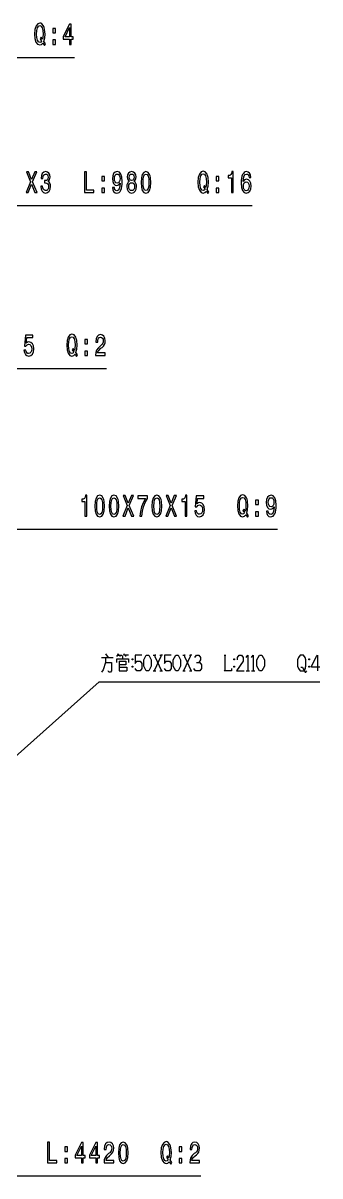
# Model space of a CAD drawing. Extents: x 0 to 1189, y 0 to 841.
# Drawn here: x 902.8 to 953, y 317.1 to 511.7 of the extents above; entities that cross this region are included whole.
import ezdxf

# ---------------------------------------------------------------- set-up
doc = ezdxf.new("R2010")
doc.units = 0

msp = doc.modelspace()

# ---------------------------------------------------------------- linework, layer by layer
at = {"color": 7, "lineweight": 25}
for points in [[(906.19, 508.27), (906.45, 507.87), (906.63, 508.14), (906.35, 508.56), (906.5, 509.14), (906.54, 509.8), (906.47, 510.59), (906.4, 510.9), (906.3, 511.17), (906.02, 511.52), (905.85, 511.62), (905.66, 511.65), (905.3, 511.52), (905.02, 511.17), (904.84, 510.59), (904.78, 509.8), (904.84, 509.02), (905.01, 508.44), (905.29, 508.08), (905.66, 507.96), (905.96, 508.04)], [(905.97, 508.59), (905.83, 508.43), (905.66, 508.38), (905.44, 508.47), (905.26, 508.75), (905.14, 509.19), (905.11, 509.8), (905.14, 510.41), (905.26, 510.86), (905.43, 511.14), (905.66, 511.23), (905.88, 511.14), (906.06, 510.86), (906.17, 510.41), (906.21, 509.8), (906.18, 509.28), (906.11, 508.92), (905.89, 509.26), (905.71, 509.01)], [(907.84, 510.01), (908.31, 510.01), (908.31, 510.76), (907.84, 510.76)], [(910.68, 508.05), (910.98, 508.05), (910.98, 508.92), (911.32, 508.92), (911.32, 509.33), (910.98, 509.33), (910.98, 511.48), (910.67, 511.48), (909.63, 509.37), (909.63, 508.92), (910.68, 508.92)], [(909.92, 509.33), (910.68, 510.89), (910.68, 509.33)], [(907.84, 508.05), (908.31, 508.05), (908.31, 508.81), (907.84, 508.81)], [(903.36, 483.05), (903.72, 483.05), (904.27, 484.47), (904.82, 483.05), (905.19, 483.05), (904.44, 484.86), (905.15, 486.56), (904.8, 486.56), (904.28, 485.26), (903.76, 486.56), (903.4, 486.56), (904.11, 484.85)], [(905.82, 484.15), (905.82, 484.12), (905.88, 483.63), (906.04, 483.27), (906.29, 483.04), (906.63, 482.95), (906.98, 483.04), (907.25, 483.26), (907.42, 483.61), (907.48, 484.07), (907.46, 484.37), (907.38, 484.61), (907.26, 484.79), (907.09, 484.93), (907.32, 485.2), (907.39, 485.64), (907.34, 486.03), (907.2, 486.33), (906.96, 486.51), (906.63, 486.58), (906.32, 486.5), (906.08, 486.28), (905.93, 485.92), (905.88, 485.46), (905.88, 485.42), (906.18, 485.42), (906.21, 485.74), (906.3, 485.97), (906.44, 486.12), (906.64, 486.17), (906.82, 486.13), (906.95, 486.02), (907.03, 485.85), (907.06, 485.62), (907.03, 485.37), (906.95, 485.2), (906.8, 485.1), (906.61, 485.07), (906.48, 485.08), (906.48, 484.68), (906.64, 484.69), (906.86, 484.64), (907.02, 484.52), (907.12, 484.33), (907.15, 484.07), (907.11, 483.78), (907.01, 483.56), (906.86, 483.42), (906.65, 483.38), (906.43, 483.43), (906.27, 483.58), (906.17, 483.82), (906.14, 484.15)], [(913.23, 483.05), (914.76, 483.05), (914.76, 483.48), (913.55, 483.48), (913.55, 486.55), (913.23, 486.55)], [(917.93, 483.92), (917.99, 483.52), (918.13, 483.22), (918.37, 483.02), (918.67, 482.95), (918.88, 482.99), (919.06, 483.08), (919.21, 483.24), (919.34, 483.46), (919.45, 483.74), (919.52, 484.08), (919.57, 484.47), (919.58, 484.93), (919.53, 485.64), (919.36, 486.16), (919.09, 486.47), (918.72, 486.58), (918.39, 486.49), (918.13, 486.25), (917.97, 485.87), (917.91, 485.4), (917.97, 484.92), (918.13, 484.55), (918.37, 484.32), (918.67, 484.24), (919, 484.34), (919.24, 484.63), (919.19, 484.07), (919.08, 483.67), (918.91, 483.44), (918.68, 483.36), (918.5, 483.4), (918.37, 483.51), (918.28, 483.68), (918.25, 483.92)], [(920.75, 484.94), (920.57, 484.8), (920.45, 484.6), (920.38, 484.36), (920.35, 484.06), (920.41, 483.61), (920.56, 483.26), (920.82, 483.04), (921.17, 482.95), (921.52, 483.04), (921.78, 483.26), (921.93, 483.61), (921.99, 484.06), (921.96, 484.36), (921.89, 484.6), (921.77, 484.8), (921.6, 484.94), (921.73, 485.06), (921.83, 485.23), (921.89, 485.43), (921.91, 485.68), (921.85, 486.04), (921.71, 486.32), (921.48, 486.51), (921.17, 486.58), (920.86, 486.51), (920.63, 486.32), (920.48, 486.04), (920.43, 485.68), (920.45, 485.43), (920.51, 485.23)], [(922.76, 484.76), (922.81, 483.97), (922.97, 483.41), (923.23, 483.06), (923.59, 482.95), (923.94, 483.06), (924.2, 483.41), (924.35, 483.97), (924.41, 484.76), (924.35, 485.55), (924.29, 485.86), (924.2, 486.12), (923.94, 486.46), (923.59, 486.58), (923.23, 486.46), (922.97, 486.12), (922.81, 485.55)], [(933.78, 483.27), (934.04, 482.87), (934.22, 483.14), (933.94, 483.56), (934.08, 484.14), (934.13, 484.8), (934.06, 485.59), (933.98, 485.9), (933.89, 486.17), (933.6, 486.52), (933.43, 486.62), (933.24, 486.65), (932.88, 486.52), (932.6, 486.17), (932.42, 485.59), (932.36, 484.8), (932.42, 484.02), (932.6, 483.44), (932.88, 483.08), (933.24, 482.96), (933.54, 483.04)], [(938.01, 483.05), (938.32, 483.05), (938.32, 486.58), (938.09, 486.58), (938.03, 486.27), (937.91, 486.07), (937.72, 485.94), (937.46, 485.9), (937.46, 485.55), (938.01, 485.55)], [(941.31, 485.61), (941.25, 486.02), (941.09, 486.32), (940.86, 486.51), (940.56, 486.58), (940.36, 486.54), (940.18, 486.45), (940.03, 486.29), (939.9, 486.07), (939.79, 485.79), (939.72, 485.46), (939.67, 485.06), (939.66, 484.61), (939.71, 483.89), (939.88, 483.37), (940.15, 483.06), (940.52, 482.95), (940.85, 483.04), (941.11, 483.28), (941.27, 483.65), (941.33, 484.13), (941.27, 484.61), (941.12, 484.98), (940.87, 485.21), (940.57, 485.29), (940.24, 485.19), (940, 484.9), (940.05, 485.46), (940.16, 485.85), (940.33, 486.09), (940.56, 486.17), (940.73, 486.13), (940.86, 486.03), (940.95, 485.85), (941, 485.61)], [(916.11, 485.01), (916.58, 485.01), (916.58, 485.76), (916.11, 485.76)], [(918.25, 485.41), (918.28, 485.72), (918.38, 485.97), (918.53, 486.13), (918.72, 486.18), (918.93, 486.13), (919.08, 485.97), (919.18, 485.73), (919.21, 485.41), (919.18, 485.1), (919.08, 484.86), (918.92, 484.71), (918.71, 484.66), (918.52, 484.71), (918.38, 484.86), (918.28, 485.09)], [(920.68, 484.07), (920.71, 484.34), (920.81, 484.54), (920.97, 484.67), (921.17, 484.71), (921.37, 484.67), (921.53, 484.54), (921.63, 484.34), (921.66, 484.07), (921.63, 483.78), (921.53, 483.56), (921.37, 483.42), (921.17, 483.38), (920.97, 483.42), (920.81, 483.56), (920.71, 483.78)], [(920.76, 485.64), (920.78, 485.86), (920.87, 486.03), (921, 486.14), (921.17, 486.18), (921.34, 486.14), (921.47, 486.03), (921.56, 485.86), (921.59, 485.64), (921.56, 485.41), (921.47, 485.23), (921.34, 485.12), (921.17, 485.08), (921, 485.12), (920.87, 485.23), (920.78, 485.41)], [(923.09, 484.76), (923.12, 485.37), (923.2, 485.81), (923.36, 486.07), (923.59, 486.16), (923.81, 486.07), (923.97, 485.81), (924.05, 485.37), (924.08, 484.76), (924.05, 484.15), (923.97, 483.71), (923.81, 483.45), (923.59, 483.37), (923.36, 483.45), (923.2, 483.71), (923.12, 484.15)], [(933.56, 483.59), (933.41, 483.43), (933.24, 483.38), (933.02, 483.47), (932.85, 483.75), (932.73, 484.19), (932.69, 484.8), (932.73, 485.41), (932.84, 485.86), (933.02, 486.14), (933.24, 486.23), (933.47, 486.14), (933.64, 485.86), (933.76, 485.41), (933.8, 484.8), (933.77, 484.28), (933.7, 483.92), (933.48, 484.26), (933.29, 484.01)], [(935.42, 485.01), (935.9, 485.01), (935.9, 485.76), (935.42, 485.76)], [(941, 484.12), (940.96, 483.81), (940.86, 483.56), (940.71, 483.4), (940.52, 483.35), (940.32, 483.4), (940.16, 483.56), (940.06, 483.8), (940.03, 484.12), (940.07, 484.43), (940.16, 484.67), (940.32, 484.82), (940.53, 484.88), (940.72, 484.82), (940.86, 484.67), (940.96, 484.44)], [(916.11, 483.05), (916.58, 483.05), (916.58, 483.81), (916.11, 483.81)], [(935.42, 483.05), (935.9, 483.05), (935.9, 483.81), (935.42, 483.81)], [(911.61, 455.77), (911.87, 455.37), (912.05, 455.64), (911.77, 456.06), (911.91, 456.64), (911.96, 457.3), (911.89, 458.09), (911.82, 458.4), (911.72, 458.67), (911.44, 459.02), (911.27, 459.12), (911.08, 459.15), (910.71, 459.02), (910.44, 458.67), (910.26, 458.09), (910.2, 457.3), (910.26, 456.52), (910.43, 455.94), (910.71, 455.58), (911.08, 455.46), (911.38, 455.54)], [(902.98, 456.47), (903.06, 456.05), (903.23, 455.73), (903.47, 455.53), (903.79, 455.45), (904.14, 455.54), (904.41, 455.79), (904.58, 456.18), (904.64, 456.69), (904.58, 457.16), (904.42, 457.53), (904.16, 457.76), (903.83, 457.85), (903.57, 457.79), (903.37, 457.62), (903.47, 458.57), (904.51, 458.57), (904.51, 458.98), (903.24, 458.98), (903.05, 457.12), (903.33, 457.12), (903.52, 457.36), (903.78, 457.45), (904, 457.39), (904.17, 457.23), (904.27, 456.98), (904.31, 456.66), (904.27, 456.35), (904.16, 456.1), (903.99, 455.94), (903.78, 455.89), (903.6, 455.92), (903.46, 456.04), (903.35, 456.22), (903.3, 456.47)], [(911.39, 456.09), (911.25, 455.93), (911.08, 455.88), (910.85, 455.97), (910.68, 456.25), (910.56, 456.69), (910.52, 457.3), (910.56, 457.91), (910.68, 458.36), (910.85, 458.64), (911.08, 458.73), (911.3, 458.64), (911.47, 458.36), (911.59, 457.91), (911.63, 457.3), (911.6, 456.78), (911.53, 456.42), (911.31, 456.76), (911.13, 456.51)], [(913.26, 457.51), (913.73, 457.51), (913.73, 458.26), (913.26, 458.26)], [(915.07, 455.55), (916.71, 455.55), (916.71, 455.99), (915.41, 455.99), (915.48, 456.23), (915.61, 456.42), (915.99, 456.78), (916.19, 456.93), (916.42, 457.15), (916.58, 457.4), (916.67, 457.7), (916.71, 458.04), (916.65, 458.46), (916.49, 458.79), (916.24, 459), (915.92, 459.08), (915.59, 458.99), (915.34, 458.76), (915.18, 458.38), (915.12, 457.88), (915.12, 457.81), (915.44, 457.81), (915.44, 457.85), (915.47, 458.19), (915.56, 458.44), (915.71, 458.61), (915.9, 458.66), (916.1, 458.61), (916.25, 458.48), (916.35, 458.29), (916.38, 458.04), (916.36, 457.81), (916.29, 457.61), (916.18, 457.44), (916.03, 457.29), (915.83, 457.13), (915.49, 456.82), (915.25, 456.48), (915.11, 456.08), (915.07, 455.57)], [(913.26, 455.55), (913.73, 455.55), (913.73, 456.31), (913.26, 456.31)], [(913.29, 428.44), (913.6, 428.44), (913.6, 431.96), (913.37, 431.96), (913.31, 431.65), (913.19, 431.45), (913, 431.33), (912.74, 431.29), (912.74, 430.93), (913.29, 430.93)], [(914.94, 430.15), (914.99, 429.35), (915.15, 428.79), (915.41, 428.45), (915.77, 428.34), (916.12, 428.45), (916.38, 428.79), (916.54, 429.35), (916.59, 430.15), (916.54, 430.93), (916.47, 431.25), (916.38, 431.5), (916.12, 431.85), (915.77, 431.96), (915.41, 431.85), (915.15, 431.5), (914.99, 430.93)], [(917.36, 430.15), (917.41, 429.35), (917.57, 428.79), (917.83, 428.45), (918.18, 428.34), (918.54, 428.45), (918.79, 428.79), (918.95, 429.35), (919.01, 430.15), (918.95, 430.93), (918.89, 431.25), (918.79, 431.5), (918.54, 431.85), (918.18, 431.96), (917.83, 431.85), (917.57, 431.5), (917.41, 430.93)], [(919.69, 428.44), (920.05, 428.44), (920.59, 429.85), (921.15, 428.44), (921.51, 428.44), (920.77, 430.24), (921.47, 431.94), (921.13, 431.94), (920.6, 430.65), (920.09, 431.94), (919.73, 431.94), (920.43, 430.23)], [(924.6, 430.15), (924.65, 429.35), (924.81, 428.79), (925.07, 428.45), (925.43, 428.34), (925.78, 428.45), (926.04, 428.79), (926.19, 429.35), (926.25, 430.15), (926.19, 430.93), (926.13, 431.25), (926.04, 431.5), (925.78, 431.85), (925.43, 431.96), (925.07, 431.85), (924.81, 431.5), (924.65, 430.93)], [(926.93, 428.44), (927.29, 428.44), (927.84, 429.85), (928.39, 428.44), (928.76, 428.44), (928.01, 430.24), (928.72, 431.94), (928.37, 431.94), (927.85, 430.65), (927.33, 431.94), (926.97, 431.94), (927.68, 430.23)], [(930.19, 428.44), (930.51, 428.44), (930.51, 431.96), (930.27, 431.96), (930.21, 431.65), (930.09, 431.45), (929.9, 431.33), (929.64, 431.29), (929.64, 430.93), (930.19, 430.93)], [(940.44, 428.65), (940.7, 428.25), (940.89, 428.52), (940.61, 428.95), (940.75, 429.52), (940.79, 430.19), (940.73, 430.97), (940.65, 431.29), (940.55, 431.55), (940.27, 431.91), (940.1, 432), (939.91, 432.03), (939.55, 431.91), (939.27, 431.55), (939.09, 430.97), (939.03, 430.19), (939.09, 429.4), (939.27, 428.82), (939.55, 428.46), (939.91, 428.34), (940.21, 428.42)], [(943.92, 429.3), (943.97, 428.91), (944.12, 428.6), (944.35, 428.41), (944.66, 428.34), (944.86, 428.37), (945.04, 428.46), (945.2, 428.62), (945.33, 428.84), (945.43, 429.12), (945.51, 429.46), (945.55, 429.85), (945.57, 430.31), (945.51, 431.02), (945.34, 431.54), (945.07, 431.85), (944.71, 431.96), (944.37, 431.87), (944.12, 431.63), (943.95, 431.26), (943.9, 430.79), (943.95, 430.3), (944.11, 429.93), (944.35, 429.7), (944.66, 429.63), (944.98, 429.72), (945.23, 430.01), (945.17, 429.45), (945.06, 429.06), (944.89, 428.82), (944.66, 428.74), (944.48, 428.78), (944.35, 428.89), (944.27, 429.07), (944.23, 429.3)], [(915.27, 430.15), (915.3, 430.76), (915.38, 431.19), (915.54, 431.45), (915.77, 431.54), (915.99, 431.45), (916.15, 431.19), (916.23, 430.76), (916.26, 430.15), (916.23, 429.53), (916.15, 429.09), (915.99, 428.83), (915.77, 428.75), (915.54, 428.83), (915.38, 429.09), (915.3, 429.53)], [(917.68, 430.15), (917.71, 430.76), (917.8, 431.19), (917.95, 431.45), (918.18, 431.54), (918.41, 431.45), (918.56, 431.19), (918.65, 430.76), (918.68, 430.15), (918.65, 429.53), (918.56, 429.09), (918.41, 428.83), (918.18, 428.75), (917.95, 428.83), (917.8, 429.09), (917.71, 429.53)], [(922.53, 428.44), (922.88, 428.44), (922.99, 429.27), (923.19, 430.04), (923.47, 430.77), (923.84, 431.44), (923.84, 431.86), (922.21, 431.86), (922.21, 431.4), (923.51, 431.4), (923.13, 430.72), (922.85, 430.01), (922.65, 429.25)], [(924.93, 430.15), (924.96, 430.76), (925.04, 431.19), (925.2, 431.45), (925.43, 431.54), (925.65, 431.45), (925.81, 431.19), (925.89, 430.76), (925.92, 430.15), (925.89, 429.53), (925.81, 429.09), (925.65, 428.83), (925.43, 428.75), (925.2, 428.83), (925.04, 429.09), (924.96, 429.53)], [(931.82, 429.35), (931.89, 428.94), (932.06, 428.61), (932.31, 428.41), (932.62, 428.34), (932.97, 428.43), (933.24, 428.67), (933.41, 429.07), (933.48, 429.57), (933.42, 430.04), (933.26, 430.41), (933, 430.65), (932.67, 430.73), (932.41, 430.67), (932.21, 430.5), (932.31, 431.45), (933.35, 431.45), (933.35, 431.86), (932.08, 431.86), (931.89, 430), (932.16, 430), (932.36, 430.24), (932.61, 430.33), (932.83, 430.27), (933, 430.11), (933.11, 429.86), (933.15, 429.55), (933.11, 429.23), (933, 428.98), (932.83, 428.82), (932.61, 428.77), (932.43, 428.8), (932.29, 428.92), (932.19, 429.1), (932.14, 429.35)], [(940.23, 428.98), (940.08, 428.81), (939.91, 428.76), (939.69, 428.85), (939.51, 429.13), (939.4, 429.57), (939.36, 430.19), (939.4, 430.8), (939.51, 431.25), (939.69, 431.52), (939.91, 431.61), (940.14, 431.52), (940.31, 431.24), (940.42, 430.79), (940.46, 430.19), (940.43, 429.66), (940.37, 429.3), (940.15, 429.65), (939.96, 429.39)], [(942.09, 430.39), (942.56, 430.39), (942.56, 431.14), (942.09, 431.14)], [(944.23, 430.79), (944.26, 431.1), (944.36, 431.35), (944.51, 431.51), (944.71, 431.56), (944.91, 431.51), (945.06, 431.35), (945.16, 431.11), (945.2, 430.8), (945.16, 430.48), (945.06, 430.24), (944.91, 430.1), (944.7, 430.04), (944.51, 430.1), (944.36, 430.24), (944.26, 430.47)], [(942.09, 428.44), (942.56, 428.44), (942.56, 429.19), (942.09, 429.19)], [(923.63, 405), (924.05, 405), (924.47, 404.18), (924.47, 403.15), (924.05, 402.32), (923.63, 402.32), (923.21, 403.15), (923.21, 404.18)], [(928.6, 405), (929.02, 405), (929.44, 404.18), (929.44, 403.15), (929.02, 402.32), (928.6, 402.32), (928.18, 403.15), (928.18, 404.18)], [(942.74, 405), (943.16, 405), (943.58, 404.18), (943.58, 403.15), (943.16, 402.32), (942.74, 402.32), (942.32, 403.15), (942.32, 404.18)], [(921.25, 404.38), (921.39, 404.38), (921.39, 404.18), (921.25, 404.18)], [(921.25, 403.15), (921.39, 403.15), (921.39, 402.94), (921.25, 402.94)], [(938.4, 404.38), (938.54, 404.38), (938.54, 404.18), (938.4, 404.18)], [(938.4, 403.15), (938.54, 403.15), (938.54, 402.94), (938.4, 402.94)], [(951.07, 404.38), (951.21, 404.38), (951.21, 404.18), (951.07, 404.18)], [(951.07, 403.15), (951.21, 403.15), (951.21, 402.94), (951.07, 402.94)], [(906.98, 319.3), (908.51, 319.3), (908.51, 319.73), (907.3, 319.73), (907.3, 322.8), (906.98, 322.8)], [(909.86, 321.26), (910.33, 321.26), (910.33, 322.01), (909.86, 322.01)], [(912.7, 319.3), (913, 319.3), (913, 320.17), (913.34, 320.17), (913.34, 320.58), (913, 320.58), (913, 322.73), (912.69, 322.73), (911.65, 320.62), (911.65, 320.17), (912.7, 320.17)], [(911.94, 320.58), (912.7, 322.14), (912.7, 320.58)], [(915.11, 319.3), (915.42, 319.3), (915.42, 320.17), (915.76, 320.17), (915.76, 320.58), (915.42, 320.58), (915.42, 322.73), (915.11, 322.73), (914.06, 320.62), (914.06, 320.17), (915.11, 320.17)], [(914.35, 320.58), (915.11, 322.14), (915.11, 320.58)], [(916.5, 319.3), (918.14, 319.3), (918.14, 319.74), (916.84, 319.74), (916.91, 319.98), (917.04, 320.17), (917.42, 320.53), (917.62, 320.68), (917.85, 320.9), (918.01, 321.15), (918.1, 321.45), (918.14, 321.79), (918.08, 322.21), (917.92, 322.54), (917.67, 322.75), (917.35, 322.83), (917.02, 322.74), (916.77, 322.51), (916.61, 322.13), (916.55, 321.63), (916.55, 321.56), (916.87, 321.56), (916.87, 321.6), (916.9, 321.94), (916.99, 322.19), (917.14, 322.36), (917.33, 322.41), (917.53, 322.36), (917.68, 322.23), (917.78, 322.04), (917.81, 321.79), (917.79, 321.56), (917.72, 321.36), (917.61, 321.19), (917.46, 321.04), (917.26, 320.88), (916.92, 320.57), (916.68, 320.23), (916.54, 319.83), (916.5, 319.32)], [(918.92, 321.01), (918.98, 320.22), (919.14, 319.66), (919.39, 319.31), (919.75, 319.2), (920.1, 319.31), (920.36, 319.66), (920.52, 320.22), (920.57, 321.01), (920.52, 321.8), (920.45, 322.11), (920.36, 322.37), (920.1, 322.71), (919.75, 322.83), (919.39, 322.71), (919.14, 322.37), (918.98, 321.8)], [(919.25, 321.01), (919.28, 321.62), (919.37, 322.06), (919.52, 322.32), (919.75, 322.41), (919.98, 322.32), (920.13, 322.06), (920.22, 321.62), (920.24, 321.01), (920.22, 320.4), (920.13, 319.96), (919.98, 319.7), (919.75, 319.62), (919.52, 319.7), (919.37, 319.96), (919.28, 320.4)], [(927.53, 319.52), (927.79, 319.12), (927.97, 319.39), (927.69, 319.81), (927.83, 320.39), (927.88, 321.05), (927.81, 321.84), (927.73, 322.15), (927.64, 322.42), (927.35, 322.77), (927.18, 322.87), (926.99, 322.9), (926.63, 322.77), (926.35, 322.42), (926.17, 321.84), (926.11, 321.05), (926.17, 320.27), (926.35, 319.69), (926.63, 319.33), (926.99, 319.21), (927.29, 319.29)], [(927.31, 319.84), (927.16, 319.68), (926.99, 319.63), (926.77, 319.72), (926.6, 320), (926.48, 320.44), (926.44, 321.05), (926.48, 321.66), (926.59, 322.11), (926.77, 322.39), (926.99, 322.48), (927.22, 322.39), (927.39, 322.11), (927.51, 321.66), (927.55, 321.05), (927.52, 320.53), (927.45, 320.17), (927.23, 320.51), (927.04, 320.26)], [(929.17, 321.26), (929.65, 321.26), (929.65, 322.01), (929.17, 322.01)], [(930.99, 319.3), (932.62, 319.3), (932.62, 319.74), (931.33, 319.74), (931.4, 319.98), (931.52, 320.17), (931.91, 320.53), (932.11, 320.68), (932.33, 320.9), (932.5, 321.15), (932.59, 321.45), (932.62, 321.79), (932.56, 322.21), (932.4, 322.54), (932.16, 322.75), (931.84, 322.83), (931.51, 322.74), (931.26, 322.51), (931.1, 322.13), (931.04, 321.63), (931.04, 321.56), (931.35, 321.56), (931.35, 321.6), (931.38, 321.94), (931.48, 322.19), (931.62, 322.36), (931.82, 322.41), (932.02, 322.36), (932.17, 322.23), (932.26, 322.04), (932.3, 321.79), (932.27, 321.56), (932.21, 321.36), (932.1, 321.19), (931.95, 321.04), (931.74, 320.88), (931.41, 320.57), (931.17, 320.23), (931.03, 319.83), (930.99, 319.32)], [(909.86, 319.3), (910.33, 319.3), (910.33, 320.06), (909.86, 320.06)], [(929.17, 319.3), (929.65, 319.3), (929.65, 320.06), (929.17, 320.06)]]:
    msp.add_lwpolyline(points, close=True, dxfattribs=at)
for points in [[(792.42, 450.93), (853.2, 505.86), (911.52, 505.86)], [(808.71, 435.11), (883.2, 480.86), (941.52, 480.86)], [(785.93, 424.23), (880.7, 453.36), (916.94, 453.36)], [(858.3, 426.25), (911.95, 426.25), (945.77, 426.25)], [(916.77, 405.21), (917.19, 404.59)], [(918.66, 404.79), (918.94, 405.21), (918.8, 405), (919.5, 405), (919.64, 404.79), (919.64, 404.38)], [(919.22, 404.79), (919.22, 405)], [(919.92, 405.21), (919.78, 405)], [(920.62, 405), (919.78, 405)], [(920.2, 404.79), (920.2, 405)], [(922.86, 405), (921.74, 405), (921.74, 403.56), (922.02, 403.97), (922.58, 403.97), (922.86, 403.56), (922.86, 402.73), (922.58, 402.32), (922.02, 402.32), (921.74, 402.73)], [(924.82, 405), (925.1, 405), (925.1, 404.79), (926.22, 402.32)], [(926.36, 405), (926.08, 405), (926.08, 404.79), (924.96, 402.32)], [(925.24, 405), (925.1, 405)], [(925.94, 405), (926.08, 405)], [(927.83, 405), (926.71, 405), (926.71, 403.56), (926.99, 403.97), (927.55, 403.97), (927.83, 403.56), (927.83, 402.73), (927.55, 402.32), (926.99, 402.32), (926.71, 402.73)], [(929.79, 405), (930.07, 405), (930.07, 404.79), (931.19, 402.32)], [(931.33, 405), (931.05, 405), (931.05, 404.79), (929.93, 402.32)], [(930.21, 405), (930.07, 405)], [(930.91, 405), (931.05, 405)], [(931.82, 404.59), (932.1, 405), (932.52, 405), (932.8, 404.59), (932.8, 404.18), (932.52, 403.76)], [(938.05, 402.73), (938.05, 402.32), (936.79, 402.32), (936.93, 402.53), (936.93, 405)], [(936.79, 405), (937.07, 405)], [(939.03, 404.18), (939.03, 404.59), (939.31, 405), (939.73, 405), (940.01, 404.59), (940.01, 403.97), (938.89, 402.32), (940.15, 402.32)], [(940.5, 404.59), (940.78, 405), (940.78, 402.32)], [(941.41, 404.59), (941.69, 405), (941.69, 402.32)], [(950.16, 402.32), (950.3, 402.32), (950.44, 402.73), (950.3, 402.32), (950.16, 402.32), (950.3, 402.32), (950.44, 402.73), (950.3, 402.32), (950.16, 402.32), (950.3, 402.32), (950.44, 402.73), (950.58, 403.15), (950.58, 403.35), (950.58, 404.18), (950.44, 404.59), (950.16, 405), (949.6, 405), (949.32, 404.59), (949.18, 404.18), (949.18, 403.15), (949.32, 402.73), (949.6, 402.32), (950.16, 402.32), (950.3, 402.32), (950.44, 402.73), (950.3, 402.32), (950.44, 402.12), (950.58, 402.12), (950.72, 402.32)], [(952.96, 402.94), (951.56, 402.94), (951.56, 403.15), (952.4, 404.79), (952.54, 405), (952.54, 402.32)], [(916.07, 404.59), (918.03, 404.59)], [(916.77, 403.76), (916.35, 402.53), (916.07, 402.12)], [(916.77, 404.59), (916.77, 403.76), (917.75, 403.76), (917.75, 402.32), (917.61, 402.12), (917.33, 402.12), (917.19, 402.32)], [(918.66, 403.76), (918.66, 404.38), (920.62, 404.38), (920.62, 403.76)], [(919.08, 403.97), (920.2, 403.97), (920.2, 403.35), (919.08, 403.35)], [(919.08, 403.97), (919.08, 402.32), (920.34, 402.32)], [(919.08, 402.94), (920.34, 402.94), (920.34, 402.32)], [(932.1, 403.76), (932.66, 403.76), (932.94, 403.35), (932.94, 402.73), (932.66, 402.32), (931.96, 402.32), (931.68, 402.73)], [(949.74, 402.94), (950.02, 402.94), (950.3, 402.32)], [(924.82, 402.32), (925.24, 402.32)], [(925.94, 402.32), (926.36, 402.32)], [(929.79, 402.32), (930.21, 402.32)], [(930.91, 402.32), (931.33, 402.32)], [(940.5, 402.32), (941.06, 402.32)], [(941.41, 402.32), (941.97, 402.32)], [(874.16, 363.48), (915.7, 400.5), (952.96, 400.5)], [(772.62, 375.28), (876.95, 317.11), (932.86, 317.11)]]:
    msp.add_lwpolyline(points, dxfattribs=at)

doc.saveas('drawing.dxf')
